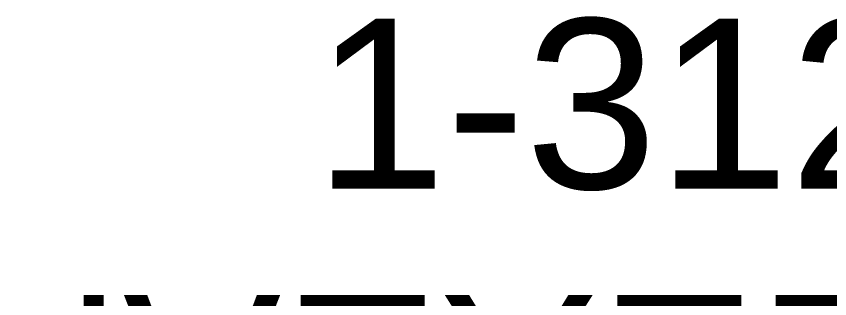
# Model space of a CAD drawing. Header units: metres. Extents: x -11418 to 773, y -8631 to 3561.
# Drawn here: x -4873.4 to -4681.9, y -1773.7 to -1707.2 of the extents above; entities that cross this region are included whole.
import ezdxf
from ezdxf.enums import TextEntityAlignment as Align

# ---------------------------------------------------------------- set-up
doc = ezdxf.new("R2010")
doc.units = ezdxf.units.M
doc.header["$LTSCALE"] = 0.01
doc.header["$MEASUREMENT"] = 0
doc.layers.get('0').update_dxf_attribs({"color": 30, "lineweight": 0})
doc.layers.add('AI-040 @ 250', color=2, linetype='Continuous', lineweight=20)
doc.styles.add('ARIAL', font='arial.ttf', dxfattribs={"width": 0.9})

# ---------------------------------------------------------------- blocks, each defined once
blk = doc.blocks.new('*U13')
at = {"style": 'ARIAL'}
for tag, p in [('NO', (1.6764, 0.8)), ('MAHAL', (1.6764, -1.8)), ('ALAN', (1.6764, -4.4))]:
    blk.add_attdef(tag, text='', height=1.6, dxfattribs=at).set_placement(p, align=Align.MIDDLE_CENTER)

msp = doc.modelspace()

# ---------------------------------------------------------------- block references
at = {"layer": 'AI-040 @ 250', "color": 2, "linetype": 'Continuous', "lineweight": -2, "transparency": 33554610}
ref = msp.add_blockref('*U13', (-4773.74, -1747.77), dxfattribs=dict(at, xscale=25, yscale=25, zscale=25))
ref.add_attrib('MAHAL', 'CONVEYER AREA', dxfattribs={"layer": '0', "height": 40, "style": 'ARIAL'}).set_placement((-4731.83, -1792.77), align=Align.MIDDLE_CENTER)
ref.add_attrib('NO', '1-312', dxfattribs={"layer": '0', "height": 40, "style": 'ARIAL'}).set_placement((-4731.83, -1727.77), align=Align.MIDDLE_CENTER)

doc.saveas('drawing.dxf')
